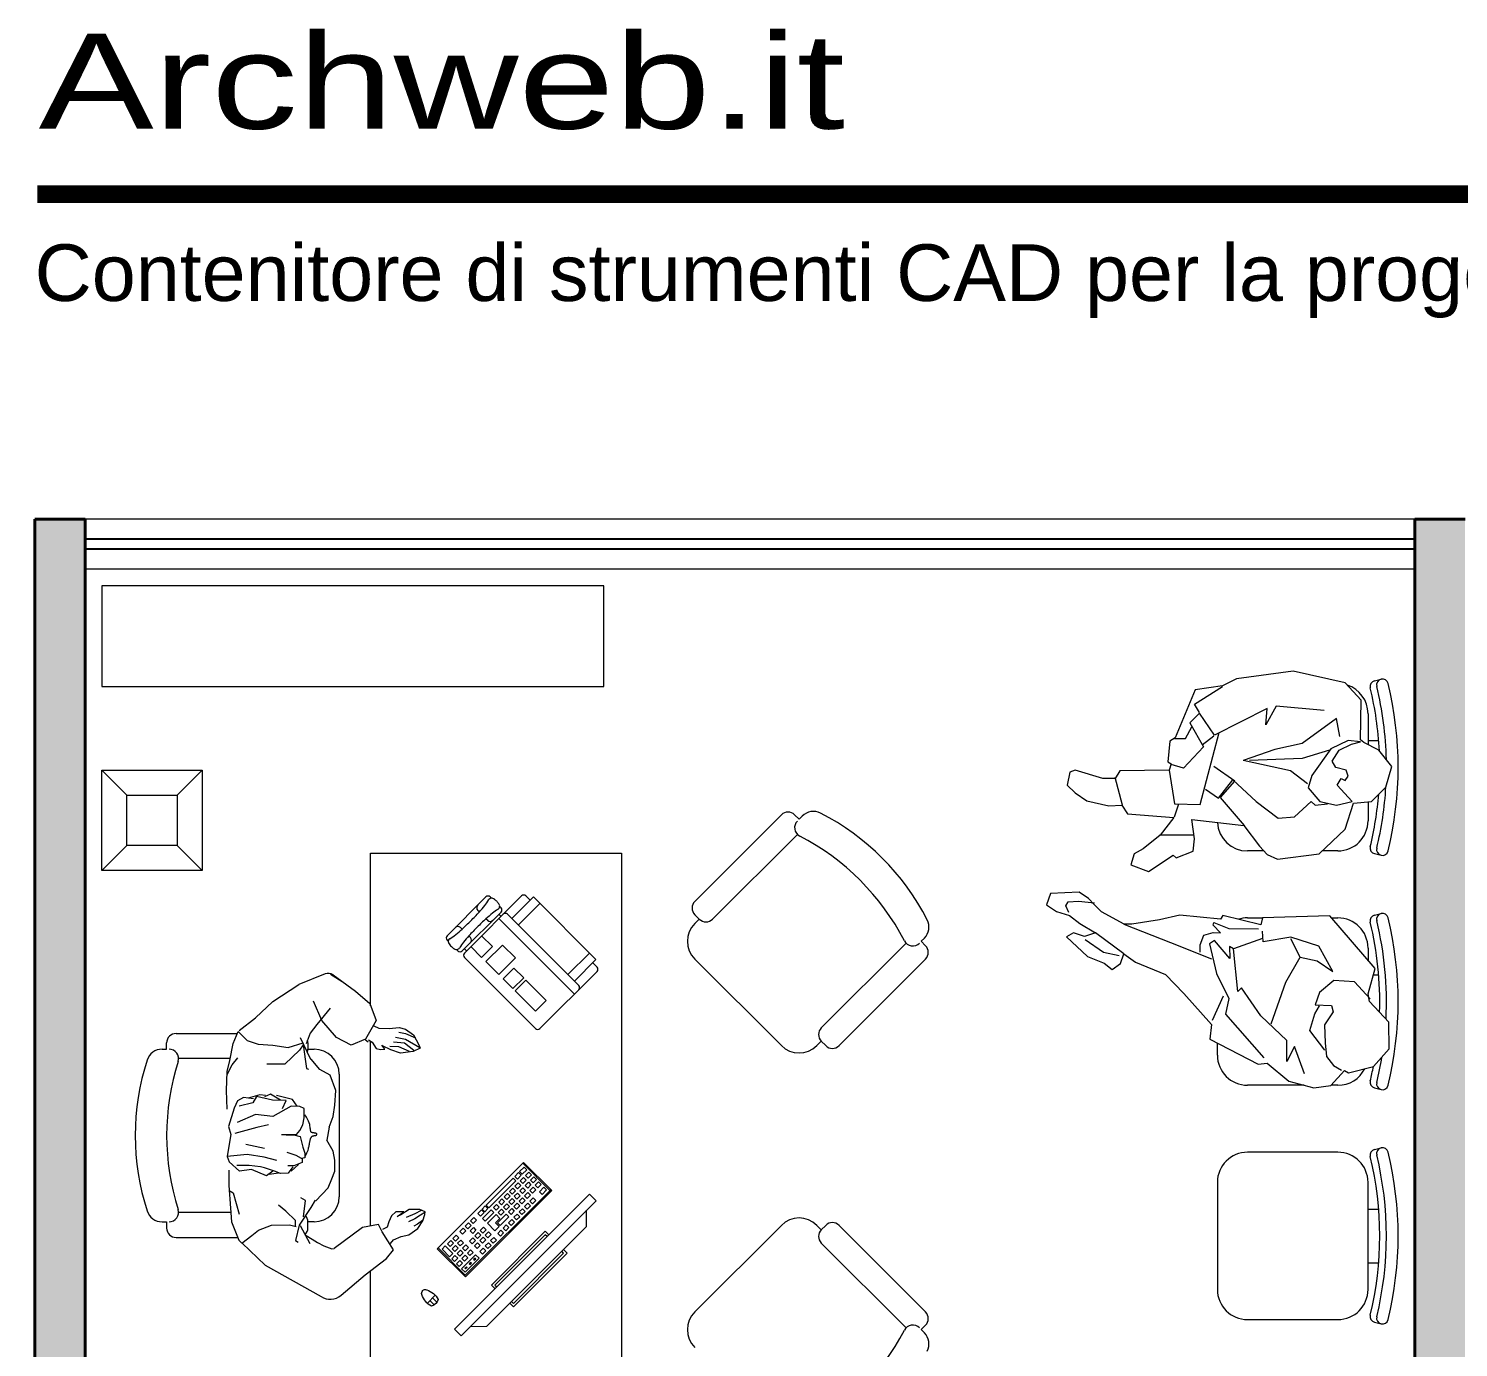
# Model space of a CAD drawing. Header units: millimetres. Extents: x 360.1 to 373.7, y 173.9 to 185.8.
# Drawn here: x 360.139 to 364.411, y 181.907 to 185.847 of the extents above; entities that cross this region are included whole.
import ezdxf

# ---------------------------------------------------------------- set-up
doc = ezdxf.new("R2010")
doc.units = ezdxf.units.MM
for name, color, linetype, lineweight in [('ARREDI attrezzature - furniture', 175, 'Continuous', 9), ('MURATURA sezioni - section wall', 7, 'Continuous', 40), ('PROIEZIONI finissime - fine lines', 251, 'Continuous', 9), ('www.archweb.it - All rights reserved', 2, 'Continuous', 5)]:
    doc.layers.add(name, color=color, linetype=linetype, lineweight=lineweight)
doc.layers.add('MURATURA tratteggi - hatch wall', color=253, linetype='Continuous', true_color=0x9e9e9e)
doc.layers.add('VETRATE sezioni - windows sections', color=161, linetype='Continuous')
doc.styles.get("Standard").update_dxf_attribs({"font": 'arial.ttf'})

# ---------------------------------------------------------------- blocks, each defined once
blk = doc.blocks.new('pc')
at = {"layer": 'ARREDI attrezzature - furniture'}
for p, q in [((-0.1289, 0.1289), (-0.2131, 0.0448)), ((0.1289, -0.1289), (-0.1289, 0.1289)), ((-0.1266, 0.1266), (-0.2079, 0.0453)), ((-0.1592, 0.0856), (-0.1672, 0.0777)), ((-0.1495, 0.0759), (-0.1592, 0.0856)), ((-0.1448, 0.1001), (-0.1527, 0.0921)), ((-0.1527, 0.0921), (-0.143, 0.0824)), ((-0.135, 0.0904), (-0.1448, 0.1001)), ((-0.143, 0.0824), (-0.135, 0.0904)), ((-0.1303, 0.1146), (-0.1383, 0.1066)), ((-0.1383, 0.1066), (-0.1251, 0.0935)), ((-0.1172, 0.1014), (-0.1303, 0.1146)), ((-0.1251, 0.0935), (-0.1172, 0.1014)), ((-0.1142, 0.0985), (-0.1222, 0.0905)), ((-0.1222, 0.0905), (-0.1104, 0.0787)), ((-0.1024, 0.0866), (-0.1142, 0.0985)), ((-0.1104, 0.0787), (-0.1024, 0.0866)), ((-0.2131, 0.0448), (0.0448, -0.2131)), ((-0.2102, 0.0476), (0.0476, -0.2102)), ((-0.1898, 0.055), (-0.1978, 0.0471)), ((-0.1978, 0.0471), (-0.1843, 0.0335)), ((-0.1763, 0.0415), (-0.1898, 0.055)), ((-0.1737, 0.0712), (-0.1816, 0.0632)), ((-0.1816, 0.0632), (-0.1719, 0.0535)), ((-0.1639, 0.0614), (-0.1737, 0.0712)), ((-0.1719, 0.0535), (-0.1639, 0.0614)), ((-0.1672, 0.0777), (-0.1574, 0.0679)), ((-0.1576, 0.0551), (-0.1656, 0.0471)), ((-0.1656, 0.0471), (-0.1558, 0.0374)), ((-0.1479, 0.0454), (-0.1576, 0.0551)), ((-0.1574, 0.0679), (-0.1495, 0.0759)), ((-0.1558, 0.0374), (-0.1479, 0.0454)), ((-0.1432, 0.0696), (-0.1511, 0.0616)), ((-0.1511, 0.0616), (-0.1414, 0.0519)), ((-0.1334, 0.0598), (-0.1432, 0.0696)), ((-0.1414, 0.0519), (-0.1334, 0.0598)), ((-0.1287, 0.084), (-0.1367, 0.0761)), ((-0.1367, 0.0761), (-0.1269, 0.0663)), ((-0.1271, 0.0535), (-0.1351, 0.0455)), ((-0.1351, 0.0455), (-0.1253, 0.0358)), ((-0.119, 0.0743), (-0.1287, 0.084)), ((-0.1174, 0.0438), (-0.1271, 0.0535)), ((-0.1269, 0.0663), (-0.119, 0.0743)), ((-0.1253, 0.0358), (-0.1174, 0.0438)), ((-0.1126, 0.068), (-0.1206, 0.06)), ((-0.1206, 0.06), (-0.1109, 0.0503)), ((-0.1029, 0.0582), (-0.1126, 0.068)), ((-0.1109, 0.0503), (-0.1029, 0.0582)), ((-0.0982, 0.0824), (-0.1061, 0.0745)), ((-0.1061, 0.0745), (-0.0249, -0.0067)), ((-0.0966, 0.0519), (-0.1045, 0.0439)), ((-0.1045, 0.0439), (-0.0948, 0.0342)), ((-0.017, 0.0012), (-0.0982, 0.0824)), ((-0.0868, 0.0422), (-0.0966, 0.0519)), ((-0.1843, 0.0335), (-0.1763, 0.0415)), ((-0.1577, 0.0229), (-0.1657, 0.0149)), ((-0.1657, 0.0149), (-0.1559, 0.0052)), ((-0.148, 0.0132), (-0.1577, 0.0229)), ((-0.1559, 0.0052), (-0.148, 0.0132)), ((-0.1416, 0.0068), (-0.1496, -0.0011)), ((-0.1416, 0.039), (-0.1495, 0.0311)), ((-0.1495, 0.0311), (-0.1398, 0.0213)), ((-0.1318, 0.0293), (-0.1416, 0.039)), ((-0.1319, -0.0029), (-0.1416, 0.0068)), ((-0.1398, 0.0213), (-0.1318, 0.0293)), ((-0.1255, 0.023), (-0.1335, 0.015)), ((-0.1335, 0.015), (-0.1237, 0.0053)), ((-0.1158, 0.0132), (-0.1255, 0.023)), ((-0.1237, 0.0053), (-0.1158, 0.0132)), ((-0.111, 0.0374), (-0.119, 0.0295)), ((-0.119, 0.0295), (-0.1093, 0.0197)), ((-0.1094, 0.0069), (-0.1174, -0.001)), ((-0.1013, 0.0277), (-0.111, 0.0374)), ((-0.0997, -0.0028), (-0.1094, 0.0069)), ((-0.1093, 0.0197), (-0.1013, 0.0277)), ((-0.095, 0.0214), (-0.1029, 0.0134)), ((-0.1029, 0.0134), (-0.0932, 0.0037)), ((-0.0852, 0.0116), (-0.095, 0.0214)), ((-0.0948, 0.0342), (-0.0868, 0.0422)), ((-0.0932, 0.0037), (-0.0852, 0.0116)), ((-0.0805, 0.0358), (-0.0885, 0.0279)), ((-0.0885, 0.0279), (-0.0787, 0.0181)), ((-0.0789, 0.0053), (-0.0869, -0.0026)), ((-0.0708, 0.0261), (-0.0805, 0.0358)), ((-0.0692, -0.0044), (-0.0789, 0.0053)), ((-0.0787, 0.0181), (-0.0708, 0.0261)), ((-0.0645, 0.0198), (-0.0724, 0.0118)), ((-0.0724, 0.0118), (-0.0627, 0.0021)), ((-0.0547, 0.01), (-0.0645, 0.0198)), ((-0.0627, 0.0021), (-0.0547, 0.01)), ((-0.0484, 0.0037), (-0.0564, -0.0042)), ((-0.0387, -0.006), (-0.0484, 0.0037)), ((-0.0249, -0.0067), (-0.017, 0.0012)), ((-0.1496, -0.0011), (-0.1399, -0.0109)), ((-0.1399, -0.0109), (-0.1319, -0.0029)), ((-0.1256, -0.0092), (-0.1335, -0.0172)), ((-0.1335, -0.0172), (-0.1238, -0.0269)), ((-0.1158, -0.019), (-0.1256, -0.0092)), ((-0.1238, -0.0269), (-0.1158, -0.019)), ((-0.1095, -0.0253), (-0.1175, -0.0332)), ((-0.1175, -0.0332), (-0.1077, -0.043)), ((-0.1174, -0.001), (-0.1077, -0.0108)), ((-0.0998, -0.035), (-0.1095, -0.0253)), ((-0.1077, -0.0108), (-0.0997, -0.0028)), ((-0.1077, -0.043), (-0.0998, -0.035)), ((-0.0935, -0.0413), (-0.1014, -0.0493)), ((-0.0934, -0.0091), (-0.1013, -0.0171)), ((-0.1013, -0.0171), (-0.0916, -0.0268)), ((-0.0837, -0.0511), (-0.0935, -0.0413)), ((-0.0836, -0.0189), (-0.0934, -0.0091)), ((-0.0916, -0.0268), (-0.0836, -0.0189)), ((-0.0869, -0.0026), (-0.0771, -0.0124)), ((-0.0773, -0.0252), (-0.0853, -0.0332)), ((-0.0853, -0.0332), (-0.0595, -0.059)), ((-0.0515, -0.051), (-0.0773, -0.0252)), ((-0.0771, -0.0124), (-0.0692, -0.0044)), ((-0.0629, -0.0107), (-0.0708, -0.0187)), ((-0.0708, -0.0187), (-0.0611, -0.0284)), ((-0.0531, -0.0205), (-0.0629, -0.0107)), ((-0.0611, -0.0284), (-0.0531, -0.0205)), ((-0.0468, -0.0268), (-0.0583, -0.0383)), ((-0.0583, -0.0383), (-0.0452, -0.0515)), ((-0.0564, -0.0042), (-0.0466, -0.014)), ((-0.021, -0.0526), (-0.0468, -0.0268)), ((-0.0466, -0.014), (-0.0387, -0.006)), ((-0.0323, -0.0123), (-0.0403, -0.0203)), ((-0.0403, -0.0203), (-0.0145, -0.0461)), ((-0.0065, -0.0381), (-0.0323, -0.0123)), ((-0.0147, -0.0011), (-0.0226, -0.0091)), ((-0.0226, -0.0091), (-0.0135, -0.0182)), ((-0.0055, -0.0102), (-0.0147, -0.0011)), ((-0.0145, -0.0461), (-0.0065, -0.0381)), ((-0.0135, -0.0182), (-0.0055, -0.0102)), ((-0.0033, -0.0125), (-0.0112, -0.0204)), ((-0.0112, -0.0204), (0, -0.0316)), ((0.0079, -0.0237), (-0.0033, -0.0125)), ((0, -0.0316), (0.0079, -0.0237)), ((0.0195, -0.0353), (0.0116, -0.0432)), ((0.0293, -0.045), (0.0195, -0.0353)), ((-0.1014, -0.0493), (-0.0917, -0.059)), ((-0.0917, -0.059), (-0.0837, -0.0511)), ((-0.0774, -0.0574), (-0.0854, -0.0654)), ((-0.0854, -0.0654), (-0.0756, -0.0751)), ((-0.0677, -0.0671), (-0.0774, -0.0574)), ((-0.0756, -0.0751), (-0.0677, -0.0671)), ((-0.0613, -0.0735), (-0.0693, -0.0814)), ((-0.0693, -0.0814), (-0.0596, -0.0912)), ((-0.0516, -0.0832), (-0.0613, -0.0735)), ((-0.0596, -0.0912), (-0.0516, -0.0832)), ((-0.0595, -0.059), (-0.0515, -0.051)), ((-0.0452, -0.0515), (-0.0561, -0.0623)), ((-0.0561, -0.0623), (-0.0434, -0.075)), ((-0.0434, -0.075), (-0.021, -0.0526)), ((-0.0239, -0.0786), (-0.0318, -0.0866)), ((-0.0141, -0.0884), (-0.0239, -0.0786)), ((-0.0094, -0.0642), (-0.0174, -0.0721)), ((-0.0174, -0.0721), (-0.0076, -0.0819)), ((0.0003, -0.0739), (-0.0094, -0.0642)), ((-0.0076, -0.0819), (0.0003, -0.0739)), ((0.0067, -0.0802), (-0.0013, -0.0882)), ((0.0164, -0.09), (0.0067, -0.0802)), ((0.0116, -0.0432), (0.0213, -0.053)), ((0.0211, -0.0658), (0.0132, -0.0737)), ((0.0132, -0.0737), (0.0229, -0.0835)), ((0.0309, -0.0755), (0.0211, -0.0658)), ((0.0213, -0.053), (0.0293, -0.045)), ((0.0229, -0.0835), (0.0309, -0.0755)), ((0.0356, -0.0513), (0.0276, -0.0593)), ((0.0276, -0.0593), (0.0374, -0.069)), ((0.0453, -0.0611), (0.0356, -0.0513)), ((0.0374, -0.069), (0.0453, -0.0611)), ((0.0516, -0.0674), (0.0437, -0.0753)), ((0.0437, -0.0753), (0.0534, -0.0851)), ((0.0614, -0.0771), (0.0516, -0.0674)), ((0.0534, -0.0851), (0.0614, -0.0771)), ((-0.04, -0.0948), (-0.048, -0.1028)), ((-0.048, -0.1028), (-0.0382, -0.1125)), ((-0.0303, -0.1045), (-0.04, -0.0948)), ((-0.0382, -0.1125), (-0.0303, -0.1045)), ((-0.024, -0.1109), (-0.0319, -0.1188)), ((-0.0319, -0.1188), (-0.0222, -0.1286)), ((-0.0318, -0.0866), (-0.0221, -0.0963)), ((-0.0142, -0.1206), (-0.024, -0.1109)), ((-0.0222, -0.1286), (-0.0142, -0.1206)), ((-0.0221, -0.0963), (-0.0141, -0.0884)), ((-0.0079, -0.1269), (-0.0159, -0.1349)), ((-0.0078, -0.0947), (-0.0158, -0.1027)), ((-0.0158, -0.1027), (-0.006, -0.1124)), ((0.0018, -0.1367), (-0.0079, -0.1269)), ((0.0019, -0.1044), (-0.0078, -0.0947)), ((-0.006, -0.1124), (0.0019, -0.1044)), ((-0.0013, -0.0882), (0.0084, -0.0979)), ((0.0082, -0.1108), (0.0003, -0.1187)), ((0.0003, -0.1187), (0.01, -0.1285)), ((0.018, -0.1205), (0.0082, -0.1108)), ((0.0084, -0.0979), (0.0164, -0.09)), ((0.01, -0.1285), (0.018, -0.1205)), ((0.0227, -0.0963), (0.0148, -0.1043)), ((0.0148, -0.1043), (0.0245, -0.114)), ((0.0325, -0.106), (0.0227, -0.0963)), ((0.0245, -0.114), (0.0325, -0.106)), ((0.0438, -0.1174), (0.0358, -0.1253)), ((0.0358, -0.1253), (0.0455, -0.1351)), ((0.0535, -0.1271), (0.0438, -0.1174)), ((0.1266, -0.1266), (0.0453, -0.2079)), ((0.0455, -0.1351), (0.0535, -0.1271)), ((0.0582, -0.1029), (0.0503, -0.1109)), ((0.0503, -0.1109), (0.06, -0.1206)), ((0.068, -0.1126), (0.0582, -0.1029)), ((0.06, -0.1206), (0.068, -0.1126)), ((0.0727, -0.0884), (0.0647, -0.0964)), ((0.0647, -0.0964), (0.0745, -0.1061)), ((0.0743, -0.119), (0.0663, -0.1269)), ((0.0663, -0.1269), (0.0761, -0.1367)), ((0.0824, -0.0982), (0.0727, -0.0884)), ((0.084, -0.1287), (0.0743, -0.119)), ((0.0745, -0.1061), (0.0824, -0.0982)), ((0.0888, -0.1045), (0.0808, -0.1125)), ((0.0808, -0.1125), (0.0905, -0.1222)), ((0.1048, -0.1206), (0.0824, -0.143)), ((0.0985, -0.1142), (0.0888, -0.1045)), ((0.0905, -0.1222), (0.0985, -0.1142)), ((0.1146, -0.1303), (0.1048, -0.1206)), ((-0.0159, -0.1349), (-0.0061, -0.1446)), ((-0.0061, -0.1446), (0.0018, -0.1367)), ((0.0144, -0.1467), (0.0039, -0.1572)), ((0.0039, -0.1572), (0.0458, -0.1991)), ((0.0141, -0.1588), (0.016, -0.1569)), ((0.0185, -0.1632), (0.0141, -0.1588)), ((0.0563, -0.1886), (0.0144, -0.1467)), ((0.016, -0.1569), (0.0204, -0.1613)), ((0.0204, -0.1613), (0.0185, -0.1632)), ((0.0293, -0.1318), (0.0213, -0.1398)), ((0.0213, -0.1398), (0.0311, -0.1495)), ((0.027, -0.1716), (0.0288, -0.1697)), ((0.0288, -0.1697), (0.0333, -0.1741)), ((0.039, -0.1416), (0.0293, -0.1318)), ((0.0311, -0.1495), (0.039, -0.1416)), ((0.0454, -0.1479), (0.0374, -0.1558)), ((0.0374, -0.1558), (0.0471, -0.1656)), ((0.0448, -0.2131), (0.1289, -0.1289)), ((0.0551, -0.1576), (0.0454, -0.1479)), ((0.0471, -0.1656), (0.0551, -0.1576)), ((0.0598, -0.1334), (0.0519, -0.1414)), ((0.0519, -0.1414), (0.0616, -0.1511)), ((0.0614, -0.1639), (0.0535, -0.1719)), ((0.0696, -0.1432), (0.0598, -0.1334)), ((0.0712, -0.1737), (0.0614, -0.1639)), ((0.0616, -0.1511), (0.0696, -0.1432)), ((0.0759, -0.1495), (0.0679, -0.1574)), ((0.0679, -0.1574), (0.0777, -0.1672)), ((0.0856, -0.1592), (0.0759, -0.1495)), ((0.0761, -0.1367), (0.084, -0.1287)), ((0.0777, -0.1672), (0.0856, -0.1592)), ((0.0824, -0.143), (0.0921, -0.1527)), ((0.0921, -0.1527), (0.1146, -0.1303)), ((0.0314, -0.176), (0.027, -0.1716)), ((0.0333, -0.1741), (0.0314, -0.176)), ((0.0417, -0.1826), (0.0398, -0.1845)), ((0.0398, -0.1845), (0.0442, -0.1889)), ((0.0461, -0.187), (0.0417, -0.1826)), ((0.0442, -0.1889), (0.0461, -0.187)), ((0.0458, -0.1991), (0.0563, -0.1886)), ((0.0535, -0.1719), (0.0632, -0.1816)), ((0.0632, -0.1816), (0.0712, -0.1737)), ((0.1429, -0.2757), (0.13, -0.2886)), ((0.1351, -0.2679), (0.1585, -0.2913)), ((0.1507, -0.2835), (0.1378, -0.2964))]:
    blk.add_line(p, q, dxfattribs=at)
blk.add_lwpolyline([(-0.3258, 0.0338), (0.0773, -0.3694), (0.0578, -0.3889), (-0.3454, 0.0142)], close=True, dxfattribs=at)
for points in [[(0.0295, -0.3607), (-0.0193, -0.3601), (-0.3165, -0.0629), (-0.3171, -0.014)], [(-0.2046, -0.0874), (-0.1938, -0.0766), (-0.033, -0.2374), (-0.0438, -0.2482)], [(-0.1993, -0.0927), (-0.1938, -0.0871), (-0.0436, -0.2374), (-0.0491, -0.2429)], [(-0.0875, -0.2919), (-0.0984, -0.3028), (-0.2592, -0.142), (-0.2483, -0.1311)], [(-0.0928, -0.2866), (-0.0984, -0.2922), (-0.2487, -0.142), (-0.243, -0.1364)]]:
    blk.add_lwpolyline(points, dxfattribs=at)
for centre, radius, start, end in [((0.1816, -0.312), 0.0642, 109.1983, 150.4081), ((0.1643, -0.2621), 0.0114, 340.8017, 109.1983), ((0.156, -0.2704), 0.0318, 198.2266, 251.7734), ((0.1144, -0.2448), 0.0642, 299.5919, 340.8017)]:
    blk.add_arc(centre, radius, start, end, dxfattribs=at)

msp = doc.modelspace()

# ---------------------------------------------------------------- hatches: boundary and pattern name
at = {"layer": 'MURATURA tratteggi - hatch wall'}
h = msp.add_hatch(color=256, dxfattribs=at)
h.dxf.hatch_style = 1
h.paths.add_polyline_path([(364.4306, 179.1072), (360.3079, 179.1072), (360.3079, 184.3822), (360.1579, 184.3822), (360.1579, 175.8822), (364.4306, 175.8822), (364.4306, 176.0322), (363.2806, 176.0322), (363.2806, 176.6397), (363.1306, 176.6397), (363.1306, 176.0322), (361.3079, 176.0322), (361.3079, 176.8197), (361.2079, 176.8197), (361.2079, 176.0322), (360.3079, 176.0322), (360.3079, 177.4197), (364.2806, 177.4197), (364.2806, 176.8322), (364.4306, 176.8322), (364.4306, 178.1572), (364.2806, 178.1572), (364.2806, 177.5697), (360.3079, 177.5697), (360.3079, 178.9572), (361.2079, 178.9572), (361.2079, 178.1697), (361.3079, 178.1697), (361.3079, 178.9572), (362.0079, 178.9572), (362.0079, 178.3572), (362.1079, 178.3572), (362.1079, 178.9572), (363.1306, 178.9572), (363.1306, 178.3497), (363.2806, 178.3497), (363.2806, 178.9572), (364.4306, 178.9572)])
h.paths.add_polyline_path([(366.384, 180.2572), (364.4306, 180.2572), (364.4306, 184.3822), (364.2806, 184.3822), (364.2806, 180.1072), (366.384, 180.1072)])
h.paths.add_polyline_path([(367.534, 184.3822), (367.384, 184.3822), (367.384, 180.1072), (367.534, 180.1072)])
h.paths.add_polyline_path([(370.5806, 184.3822), (370.4306, 184.3822), (370.4306, 180.2572), (368.534, 180.2572), (368.534, 180.1072), (370.5806, 180.1072)])
h.paths.add_polyline_path([(373.5806, 184.3822), (373.4306, 184.3822), (373.4306, 179.1072), (370.4306, 179.1072), (370.4306, 178.9572), (373.4306, 178.9572), (373.4306, 175.9572), (370.4306, 175.9572), (370.4306, 175.8072), (373.5806, 175.8072)])

# ---------------------------------------------------------------- linework, layer by layer
at = {"layer": 'ARREDI attrezzature - furniture'}
for p, q in [((361.8579, 184.1822), (360.3579, 184.1822)), ((360.3579, 184.1822), (360.3579, 183.8822)), ((361.8579, 183.8822), (361.8579, 184.1822)), ((363.9172, 183.9272), (363.7473, 183.9047)), ((364.0728, 183.8924), (363.9172, 183.9272)), ((360.3579, 183.8822), (361.8579, 183.8822)), ((363.6224, 183.8288), (363.7063, 183.8821)), ((363.7063, 183.8842), (363.6244, 183.8719)), ((363.7473, 183.9047), (363.7063, 183.8842)), ((364.1199, 183.8411), (364.0728, 183.8924)), ((364.1601, 183.8987), (364.1795, 183.9034)), ((363.6244, 183.8719), (363.565, 183.7284)), ((364.1179, 183.7223), (364.1199, 183.8411)), ((363.6367, 183.8022), (363.608, 183.7735)), ((363.6367, 183.8043), (363.6224, 183.8288)), ((363.6817, 183.7366), (363.6367, 183.8022)), ((363.8394, 183.8165), (363.6817, 183.7366)), ((363.866, 183.8227), (363.8353, 183.7674)), ((363.8353, 183.7674), (363.8394, 183.8165)), ((364.0094, 183.8104), (363.866, 183.8227)), ((364.1406, 183.8006), (364.1406, 183.7078)), ((363.5958, 183.7264), (363.6142, 183.7612)), ((363.608, 183.7735), (363.649, 183.7018)), ((364.0462, 183.7858), (363.9438, 183.712)), ((364.0565, 183.7325), (364.0462, 183.7858)), ((363.5487, 183.7182), (363.5425, 183.6567)), ((363.565, 183.7284), (363.5487, 183.7182)), ((363.563, 183.7264), (363.5958, 183.7264)), ((363.6388, 183.5297), (363.6964, 183.7441)), ((363.6449, 183.7079), (363.6797, 183.7346)), ((363.9438, 183.712), (363.8619, 183.6936)), ((364.081, 183.7202), (364.0298, 183.6957)), ((364.1179, 183.7161), (364.081, 183.7202)), ((364.0913, 183.71), (364.1179, 183.7161)), ((364.1281, 183.7141), (364.1179, 183.7223)), ((364.1732, 183.6916), (364.1281, 183.7141)), ((364.1406, 183.7206), (364.1724, 183.7206)), ((363.649, 183.7018), (363.589, 183.6377)), ((363.8619, 183.6936), (363.7677, 183.6608)), ((364.0257, 183.6916), (363.9438, 183.667)), ((364.0298, 183.6957), (363.9725, 183.6157)), ((364.0339, 183.6588), (364.0544, 183.6916)), ((364.0544, 183.6916), (364.0913, 183.71)), ((364.2121, 183.6424), (364.1732, 183.6916)), ((360.3579, 183.6322), (360.6579, 183.6322)), ((360.3579, 183.3322), (360.3579, 183.6322)), ((360.4329, 183.5572), (360.3579, 183.6322)), ((360.5829, 183.5572), (360.6579, 183.6322)), ((360.6579, 183.6322), (360.6579, 183.3322)), ((363.2497, 183.626), (363.2415, 183.5871)), ((363.2661, 183.6321), (363.2497, 183.626)), ((363.348, 183.6075), (363.2661, 183.6321)), ((363.3992, 183.6301), (363.3849, 183.6075)), ((363.5466, 183.6321), (363.3992, 183.6301)), ((363.5425, 183.6567), (363.5528, 183.6506)), ((363.5528, 183.6506), (363.5466, 183.6321)), ((363.5466, 183.6321), (363.5625, 183.5317)), ((363.589, 183.6377), (363.5528, 183.6485)), ((363.7432, 183.5993), (363.6797, 183.6424)), ((363.909, 183.6301), (363.7677, 183.6608)), ((363.9438, 183.667), (363.7862, 183.6608)), ((363.9602, 183.5911), (363.909, 183.6301)), ((364.0442, 183.6403), (364.0339, 183.6588)), ((364.0749, 183.6321), (364.0442, 183.6403)), ((364.081, 183.6137), (364.0749, 183.6321)), ((364.1936, 183.5809), (364.2121, 183.6424)), ((363.2415, 183.5871), (363.2661, 183.5645)), ((363.3849, 183.6075), (363.348, 183.6075)), ((363.4074, 183.5276), (363.3849, 183.6096)), ((363.694, 183.5481), (363.737, 183.6034)), ((363.7002, 183.5502), (363.7432, 183.5993)), ((363.737, 183.6034), (363.8067, 183.5379)), ((363.9725, 183.6157), (363.9623, 183.5789)), ((364.0483, 183.5871), (364.0605, 183.6075)), ((364.0933, 183.5379), (364.0483, 183.5871)), ((364.0605, 183.6075), (364.0728, 183.6014)), ((364.0728, 183.6014), (364.081, 183.6137)), ((360.4329, 183.5572), (360.5829, 183.5572)), ((360.4329, 183.4072), (360.4329, 183.5572)), ((360.5829, 183.5572), (360.5829, 183.4072)), ((363.2661, 183.5645), (363.3011, 183.5403)), ((363.3011, 183.5403), (363.3664, 183.5256)), ((363.6551, 183.5748), (363.694, 183.5481)), ((363.7718, 183.4662), (363.7002, 183.5502)), ((363.9623, 183.5789), (363.9971, 183.5379)), ((364.1506, 183.5379), (364.1936, 183.5809)), ((362.388, 183.4985), (362.1295, 183.24)), ((362.4411, 183.4852), (362.4278, 183.4985)), ((363.3664, 183.5256), (363.4053, 183.5276)), ((363.4053, 183.5276), (363.4217, 183.501)), ((363.4217, 183.501), (363.5609, 183.4907)), ((363.5625, 183.5317), (363.6388, 183.5297)), ((363.563, 183.4928), (363.5753, 183.5317)), ((363.8067, 183.5379), (363.8722, 183.4887)), ((363.9213, 183.4928), (363.9705, 183.5379)), ((363.9705, 183.5379), (363.9827, 183.5276)), ((363.9827, 183.5276), (364.0196, 183.5317)), ((363.9971, 183.5379), (364.0462, 183.5276)), ((364.0462, 183.5276), (364.0933, 183.5379)), ((364.0728, 183.4559), (364.0974, 183.5338)), ((364.0974, 183.5338), (364.1506, 183.5379)), ((364.1406, 183.5371), (364.1406, 183.4806)), ((362.4507, 183.4949), (362.4411, 183.4852)), ((363.5609, 183.4907), (363.52, 183.4375)), ((363.6224, 183.4272), (363.6142, 183.4846)), ((363.6142, 183.4846), (363.7698, 183.4662)), ((363.7698, 183.4662), (363.8168, 183.4046)), ((363.8722, 183.4887), (363.9213, 183.4928)), ((363.9942, 183.3818), (364.0728, 183.4559)), ((362.1825, 183.1869), (362.4358, 183.4402)), ((363.52, 183.4375), (363.4688, 183.3965)), ((363.6203, 183.4375), (363.5179, 183.4375)), ((363.6183, 183.3903), (363.6224, 183.4272)), ((360.4329, 183.4072), (360.3579, 183.3322)), ((360.5829, 183.4072), (360.4329, 183.4072)), ((360.6579, 183.3322), (360.5829, 183.4072)), ((361.161, 183.3843), (361.911, 183.3843)), ((361.161, 182.928), (361.161, 183.3843)), ((361.911, 183.3843), (361.911, 181.6968)), ((363.4422, 183.3821), (363.4319, 183.3494)), ((363.4688, 183.3965), (363.4422, 183.3821)), ((363.4852, 183.3289), (363.5589, 183.378)), ((363.5589, 183.378), (363.5671, 183.3698)), ((363.5671, 183.3698), (363.6183, 183.3903)), ((363.8297, 183.3906), (363.7806, 183.3906)), ((363.8168, 183.4046), (363.8394, 183.3801)), ((363.8394, 183.3801), (363.8701, 183.3658)), ((363.8701, 183.3658), (363.9942, 183.3818)), ((364.0506, 183.3906), (364.0035, 183.3906)), ((364.1601, 183.3825), (364.1795, 183.3777)), ((360.6579, 183.3322), (360.3579, 183.3322)), ((363.4319, 183.3494), (363.4852, 183.3289)), ((361.5055, 183.2531), (361.3895, 183.1371)), ((361.6118, 183.2563), (361.4411, 183.0855)), ((361.5184, 183.2531), (361.5218, 183.2497)), ((361.6473, 183.2531), (361.5829, 183.1886)), ((361.6376, 183.2434), (361.6247, 183.2563)), ((361.8341, 183.0662), (361.6473, 183.2531)), ((363.1921, 183.2631), (363.1806, 183.23)), ((363.2773, 183.2672), (363.1921, 183.2631)), ((363.3056, 183.2489), (363.2773, 183.2672)), ((363.3229, 183.2309), (363.3056, 183.2489)), ((361.5506, 183.208), (361.4347, 183.092)), ((361.481, 183.2131), (361.4858, 183.2084)), ((361.5442, 183.2015), (361.5506, 183.1951)), ((361.5467, 183.2248), (361.5506, 183.2208)), ((361.7826, 182.9889), (361.57, 183.2015)), ((361.6666, 183.2337), (361.6022, 183.1693)), ((362.1295, 183.2002), (362.1428, 183.1869)), ((363.1806, 183.23), (363.2105, 183.2093)), ((363.2105, 183.2093), (363.2492, 183.1976)), ((363.2376, 183.2268), (363.2446, 183.2386)), ((363.2468, 183.207), (363.2376, 183.2268)), ((363.2446, 183.2386), (363.2762, 183.2408)), ((363.2762, 183.2408), (363.3238, 183.2351)), ((363.3448, 183.2084), (363.3229, 183.2309)), ((363.4125, 183.1718), (363.3448, 183.2084)), ((363.5781, 183.1989), (363.5175, 183.1851)), ((363.6999, 183.1863), (363.5781, 183.1989)), ((363.7068, 183.1982), (363.6999, 183.1863)), ((363.8207, 183.1695), (363.7068, 183.1982)), ((364.1601, 183.1987), (364.1795, 183.2034)), ((361.4295, 183.1616), (361.4342, 183.1568)), ((361.5059, 183.1882), (361.5107, 183.1835)), ((361.7697, 182.9631), (361.5442, 183.1886)), ((362.1295, 183.1737), (362.1428, 183.1869)), ((363.2492, 183.1976), (363.2796, 183.1734)), ((363.2796, 183.1734), (363.327, 183.1456)), ((363.5516, 183.1156), (363.4123, 183.1709)), ((363.4347, 183.1716), (363.4125, 183.1718)), ((363.5175, 183.1851), (363.4347, 183.1716)), ((363.6783, 183.1687), (363.6801, 183.1772)), ((363.7002, 183.1462), (363.6783, 183.1687)), ((363.6801, 183.1772), (363.7251, 183.1587)), ((363.7251, 183.1587), (363.8137, 183.1577)), ((363.7806, 183.1906), (363.8251, 183.1906)), ((363.8252, 183.1908), (363.8207, 183.1695)), ((364.0263, 183.197), (363.8252, 183.1908)), ((364.1616, 183.0393), (364.0263, 183.197)), ((364.0318, 183.1906), (364.0506, 183.1906)), ((361.3895, 183.1242), (361.3928, 183.1209)), ((361.4544, 183.1367), (361.4591, 183.1319)), ((361.5249, 183.1049), (361.4926, 183.1371)), ((362.5074, 182.8621), (362.7607, 183.1154)), ((362.8153, 183.1303), (362.8057, 183.1206)), ((362.8057, 183.1206), (362.8189, 183.1074)), ((363.2605, 183.1463), (363.2401, 183.134)), ((363.2401, 183.134), (363.3031, 183.0751)), ((363.2936, 183.1349), (363.2605, 183.1463)), ((363.327, 183.1456), (363.2936, 183.1349)), ((363.3501, 183.0873), (363.2961, 183.1255)), ((363.4114, 183.0832), (363.327, 183.1456)), ((363.6745, 183.0673), (363.5516, 183.1156)), ((363.6393, 183.1103), (363.6499, 183.1392)), ((363.6499, 183.1392), (363.6781, 183.1465)), ((363.682, 183.1234), (363.6666, 183.1134)), ((363.6666, 183.1134), (363.6877, 183.0245)), ((363.6781, 183.1465), (363.7002, 183.1462)), ((363.7283, 183.0692), (363.682, 183.1234)), ((363.8253, 183.1286), (363.7388, 183.098)), ((363.8277, 183.1192), (363.8255, 183.1507)), ((363.9105, 183.1327), (363.8277, 183.1192)), ((363.9379, 183.0735), (363.9096, 183.1284)), ((363.9937, 183.1061), (363.9105, 183.1327)), ((361.4178, 183.0959), (361.4218, 183.092)), ((361.4475, 183.092), (361.4411, 183.0984)), ((361.6537, 182.86), (361.4411, 183.0726)), ((361.4926, 183.0726), (361.4604, 183.1049)), ((361.5249, 183.1049), (361.4926, 183.0726)), ((361.555, 183.1096), (361.5053, 183.0599)), ((361.5936, 183.0709), (361.544, 183.0213)), ((361.555, 183.1096), (361.5936, 183.0709)), ((361.8148, 183.0855), (361.7504, 183.0211)), ((363.3031, 183.0751), (363.3523, 183.0557)), ((363.3969, 183.0774), (363.3501, 183.0873)), ((363.4009, 183.0543), (363.4114, 183.0832)), ((363.4114, 183.0832), (363.4461, 183.058)), ((363.639, 183.0881), (363.6393, 183.1103)), ((363.7388, 183.098), (363.727, 183.105)), ((363.727, 183.105), (363.7283, 183.0692)), ((363.7518, 182.9708), (363.7388, 183.098)), ((363.8953, 182.9981), (363.9379, 183.0735)), ((363.9379, 183.0735), (363.9889, 183.0627)), ((364.0354, 183.0306), (363.9937, 183.1061)), ((364.1406, 183.1006), (364.1406, 183.0638)), ((361.5053, 183.0599), (361.544, 183.0213)), ((361.544, 183.0213), (361.516, 183.0493)), ((361.5891, 183.0406), (361.5569, 183.0084)), ((361.6183, 183.0114), (361.5891, 183.0406)), ((361.8374, 183.0308), (361.6666, 182.86)), ((361.8341, 183.0662), (361.7697, 183.0018)), ((361.8374, 183.0436), (361.8245, 183.0565)), ((362.388, 182.8091), (362.1295, 183.0676)), ((362.8189, 183.0676), (362.5604, 182.8091)), ((363.3523, 183.0557), (363.3761, 183.0363)), ((363.3761, 183.0363), (363.4009, 183.0543)), ((363.4461, 183.058), (363.5359, 183.0211)), ((363.9889, 183.0627), (364.0354, 183.0306)), ((364.1411, 182.9637), (364.1616, 183.0393)), ((360.8685, 182.9407), (360.947, 182.9921)), ((361.0251, 183.0231), (360.947, 182.9921)), ((361.0414, 183.0228), (361.0757, 183.0008)), ((361.049, 183.0201), (361.1154, 182.972)), ((361.5861, 182.9792), (361.5569, 183.0084)), ((361.6183, 183.0114), (361.5861, 182.9792)), ((361.6247, 183.005), (361.5925, 182.9728)), ((361.6859, 182.9438), (361.6247, 183.005)), ((363.5359, 183.0211), (363.5907, 182.9651)), ((363.6877, 183.0245), (363.7251, 182.9498)), ((363.8512, 182.8742), (363.8953, 182.9981)), ((364.0385, 183.0032), (363.9955, 182.9679)), ((364.0998, 182.9991), (364.0385, 183.0032)), ((364.1469, 182.9491), (364.0998, 182.9991)), ((364.1566, 183.0206), (364.1724, 183.0206)), ((361.0151, 182.884), (360.99, 182.9421)), ((361.1154, 182.972), (361.1584, 182.9348)), ((361.6537, 182.9116), (361.5925, 182.9728)), ((361.6859, 182.9438), (361.6537, 182.9116)), ((363.5907, 182.9651), (363.673, 182.872)), ((363.6757, 182.8848), (363.709, 182.9577)), ((363.7251, 182.9498), (363.7152, 182.9031)), ((363.763, 182.9818), (363.7518, 182.9708)), ((363.8208, 182.8984), (363.763, 182.9818)), ((363.9955, 182.9679), (363.9831, 182.9306)), ((364.1451, 182.9406), (364.1411, 182.9637)), ((360.8172, 182.892), (360.8685, 182.9407)), ((361.0403, 182.9206), (361.0004, 182.8718)), ((361.1584, 182.9348), (361.1778, 182.8842)), ((363.7152, 182.9031), (363.8295, 182.7721)), ((363.9668, 182.854), (363.9819, 182.9042)), ((363.9819, 182.9042), (363.9958, 182.9279)), ((363.9831, 182.9306), (364.0316, 182.9291)), ((364.0365, 182.9103), (364.0105, 182.8714)), ((364.0316, 182.9291), (364.0365, 182.9103)), ((364.2031, 182.8794), (364.1451, 182.9406)), ((360.7684, 182.8546), (360.8172, 182.892)), ((361.0004, 182.8718), (360.9804, 182.8463)), ((361.0596, 182.8328), (361.0151, 182.884)), ((361.1778, 182.8842), (361.1458, 182.8281)), ((361.1703, 182.8678), (361.1854, 182.8611)), ((361.1854, 182.8611), (361.216, 182.8602)), ((361.216, 182.8602), (361.2462, 182.8631)), ((361.2462, 182.8631), (361.2657, 182.8579)), ((361.2657, 182.8579), (361.2887, 182.8412)), ((363.673, 182.872), (363.6682, 182.8286)), ((363.8983, 182.8241), (363.8208, 182.8984)), ((364.0105, 182.8714), (364.0124, 182.8177)), ((364.2039, 182.7992), (364.2031, 182.8794)), ((360.5516, 182.7984), (360.5516, 182.8171)), ((360.5798, 182.8453), (360.763, 182.8453)), ((360.7409, 182.7641), (360.7506, 182.8158)), ((360.7506, 182.8158), (360.7655, 182.8512)), ((360.7655, 182.8512), (360.7926, 182.8241)), ((360.7926, 182.8241), (360.825, 182.8133)), ((360.9148, 182.8035), (360.9597, 182.8172)), ((360.9826, 182.7671), (360.9515, 182.832)), ((360.9804, 182.8463), (360.9687, 182.8148)), ((360.9735, 182.8171), (360.9735, 182.7984)), ((361.1028, 182.8107), (361.0596, 182.8328)), ((361.1458, 182.8281), (361.1028, 182.8107)), ((361.146, 182.8259), (361.1539, 182.8207)), ((361.1551, 182.8264), (361.1661, 182.8195)), ((361.161, 182.27), (361.161, 182.8227)), ((361.1661, 182.8195), (361.178, 182.8001)), ((361.2296, 182.8204), (361.2622, 182.8171)), ((361.2355, 182.8341), (361.2651, 182.8286)), ((361.2453, 182.8491), (361.2651, 182.8453)), ((361.2622, 182.8171), (361.2905, 182.7951)), ((361.2651, 182.8453), (361.2955, 182.8319)), ((361.2651, 182.8286), (361.3081, 182.8034)), ((361.2887, 182.8412), (361.3053, 182.8116)), ((362.5074, 182.8223), (362.4941, 182.8091)), ((362.5206, 182.8091), (362.5074, 182.8223)), ((363.6682, 182.8286), (363.8122, 182.7535)), ((363.6906, 182.7806), (363.6906, 182.8169)), ((363.8984, 182.7619), (363.8983, 182.8241)), ((364.0121, 182.7955), (363.9668, 182.854)), ((364.0124, 182.8177), (364.017, 182.7767)), ((360.538, 182.7984), (360.5516, 182.7984)), ((360.7477, 182.7518), (360.7641, 182.7725)), ((360.825, 182.8133), (360.8685, 182.8103)), ((360.8685, 182.8103), (360.9148, 182.8035)), ((360.9487, 182.7956), (360.9052, 182.7533)), ((360.9597, 182.8118), (360.9487, 182.7956)), ((360.9597, 182.8118), (360.969, 182.741)), ((360.9735, 182.7984), (360.9923, 182.7984)), ((361.178, 182.8001), (361.1909, 182.7975)), ((361.1909, 182.7975), (361.2039, 182.7982)), ((361.2039, 182.7982), (361.1947, 182.8108)), ((361.2215, 182.7965), (361.1969, 182.8082)), ((361.2185, 182.8075), (361.2448, 182.8064)), ((361.2507, 182.7861), (361.2215, 182.7965)), ((361.2448, 182.8064), (361.2766, 182.7923)), ((361.2882, 182.7918), (361.2507, 182.7861)), ((361.3088, 182.801), (361.2882, 182.7918)), ((361.3053, 182.8116), (361.3088, 182.801)), ((363.9211, 182.806), (363.8984, 182.7619)), ((363.9505, 182.7249), (363.9211, 182.806)), ((364.017, 182.7767), (364.038, 182.75)), ((364.1572, 182.7469), (364.2039, 182.7992)), ((360.7421, 182.7703), (360.5872, 182.7703)), ((360.7303, 182.6746), (360.7328, 182.7316)), ((360.7328, 182.7316), (360.7409, 182.7641)), ((360.7328, 182.7223), (360.7477, 182.7518)), ((360.9052, 182.7533), (360.8511, 182.7533)), ((360.969, 182.741), (360.9758, 182.7385)), ((361.0089, 182.7375), (360.9833, 182.769)), ((361.0403, 182.7203), (361.0089, 182.7375)), ((363.8122, 182.7535), (363.8395, 182.7566)), ((363.8395, 182.7566), (363.9036, 182.703)), ((364.0296, 182.6896), (364.0702, 182.7343)), ((364.038, 182.75), (364.0617, 182.7361)), ((364.0702, 182.7343), (364.082, 182.7273)), ((364.082, 182.7273), (364.1572, 182.7469)), ((361.0574, 182.6746), (361.0403, 182.7203)), ((361.0673, 182.7234), (361.0673, 182.3578)), ((363.9494, 182.6906), (363.7806, 182.6906)), ((363.9036, 182.703), (363.9792, 182.6825)), ((363.9792, 182.6825), (364.0296, 182.6896)), ((364.0506, 182.6906), (364.0305, 182.6906)), ((360.7328, 182.619), (360.7303, 182.6746)), ((360.7634, 182.644), (360.7534, 182.6219)), ((360.7816, 182.6539), (360.7634, 182.644)), ((360.8115, 182.65), (360.7816, 182.6539)), ((360.8297, 182.6618), (360.7955, 182.6519)), ((360.8197, 182.6568), (360.809, 182.6381)), ((360.8675, 182.646), (360.8197, 182.6568)), ((360.8475, 182.6598), (360.8297, 182.6618)), ((360.8617, 182.6637), (360.8436, 182.6559)), ((360.8917, 182.646), (360.8617, 182.6637)), ((360.9084, 182.645), (360.8675, 182.646)), ((360.9277, 182.648), (360.8796, 182.6598)), ((360.8974, 182.6214), (360.9084, 182.645)), ((360.9416, 182.6278), (360.9277, 182.648)), ((361.0545, 182.6313), (361.0574, 182.6746)), ((364.1601, 182.6825), (364.1795, 182.6777)), ((360.7534, 182.6219), (360.7366, 182.5675)), ((360.8168, 182.6037), (360.7623, 182.5796)), ((360.809, 182.6381), (360.768, 182.6283)), ((360.8689, 182.5973), (360.8168, 182.6037)), ((360.9234, 182.6283), (360.8689, 182.5973)), ((360.9494, 182.6273), (360.9234, 182.6283)), ((360.963, 182.6214), (360.9494, 182.6273)), ((360.963, 182.5929), (360.963, 182.6214)), ((360.9693, 182.5956), (360.9647, 182.6027)), ((361.0488, 182.5968), (361.0545, 182.6313)), ((360.7366, 182.5675), (360.7432, 182.5433)), ((360.8211, 182.5643), (360.7556, 182.5466)), ((360.8564, 182.5727), (360.8211, 182.5643)), ((360.9494, 182.555), (360.9587, 182.5727)), ((360.9587, 182.5727), (360.963, 182.5929)), ((360.9729, 182.5892), (360.9693, 182.5956)), ((360.9756, 182.5833), (360.9729, 182.5892)), ((360.9776, 182.578), (360.9756, 182.5833)), ((360.979, 182.5732), (360.9776, 182.578)), ((360.9799, 182.569), (360.979, 182.5732)), ((360.9806, 182.5653), (360.9799, 182.569)), ((360.9809, 182.5622), (360.9806, 182.5653)), ((360.9812, 182.5595), (360.9809, 182.5622)), ((360.9815, 182.5572), (360.9812, 182.5595)), ((361.0374, 182.5653), (361.0303, 182.5265)), ((361.0374, 182.5653), (361.0488, 182.5968)), ((360.7432, 182.5433), (360.7385, 182.5144)), ((360.8949, 182.5437), (360.9398, 182.5437)), ((360.9084, 182.5427), (360.9316, 182.5427)), ((360.9316, 182.5427), (360.9505, 182.5373)), ((360.9398, 182.5437), (360.9494, 182.555)), ((360.9505, 182.5373), (360.9587, 182.5058)), ((360.978, 182.5143), (360.9785, 182.5167)), ((360.9785, 182.5167), (360.9789, 182.5189)), ((360.9789, 182.5189), (360.9794, 182.5211)), ((360.9794, 182.5211), (360.9798, 182.5231)), ((360.9798, 182.5231), (360.9802, 182.5249)), ((360.9802, 182.5249), (360.9805, 182.5265)), ((360.9805, 182.5265), (360.9809, 182.528)), ((360.9809, 182.528), (360.9812, 182.5293)), ((360.9812, 182.5293), (360.9815, 182.5305)), ((360.9817, 182.5553), (360.9815, 182.5572)), ((360.9815, 182.5305), (360.9819, 182.5316)), ((360.982, 182.5538), (360.9817, 182.5553)), ((360.9819, 182.5316), (360.9822, 182.5325)), ((360.9823, 182.5526), (360.982, 182.5538)), ((360.9822, 182.5325), (360.9826, 182.5334)), ((360.9826, 182.5516), (360.9823, 182.5526)), ((360.9831, 182.5509), (360.9826, 182.5516)), ((360.9826, 182.5334), (360.983, 182.5342)), ((360.983, 182.5342), (360.9835, 182.535)), ((360.9837, 182.5502), (360.9831, 182.5509)), ((360.9835, 182.535), (360.984, 182.5357)), ((360.9845, 182.5497), (360.9837, 182.5502)), ((360.984, 182.5357), (360.9846, 182.5364)), ((360.9855, 182.5493), (360.9845, 182.5497)), ((360.9846, 182.5364), (360.9852, 182.537)), ((360.9852, 182.537), (360.9859, 182.5376)), ((360.9865, 182.549), (360.9855, 182.5493)), ((360.9859, 182.5376), (360.9866, 182.5382)), ((360.9877, 182.5487), (360.9865, 182.549)), ((360.9866, 182.5382), (360.9873, 182.5386)), ((360.9873, 182.5386), (360.9881, 182.5391)), ((360.9889, 182.5485), (360.9877, 182.5487)), ((360.9881, 182.5391), (360.989, 182.5394)), ((360.9902, 182.5483), (360.9889, 182.5485)), ((360.989, 182.5394), (360.9898, 182.5397)), ((360.9898, 182.5397), (360.9907, 182.5399)), ((360.9914, 182.5482), (360.9902, 182.5483)), ((360.9907, 182.5399), (360.9916, 182.54)), ((360.9926, 182.548), (360.9914, 182.5482)), ((360.9916, 182.54), (360.9925, 182.5402)), ((360.9925, 182.5402), (360.9934, 182.5403)), ((360.9938, 182.5479), (360.9926, 182.548)), ((360.9934, 182.5403), (360.9942, 182.5404)), ((360.9949, 182.5477), (360.9938, 182.5479)), ((360.9942, 182.5404), (360.995, 182.5404)), ((360.996, 182.5475), (360.9949, 182.5477)), ((360.995, 182.5404), (360.9957, 182.5406)), ((360.9957, 182.5406), (360.9964, 182.5407)), ((360.9969, 182.5473), (360.996, 182.5475)), ((360.9964, 182.5407), (360.997, 182.5409)), ((360.9977, 182.5471), (360.9969, 182.5473)), ((360.997, 182.5409), (360.9976, 182.5411)), ((360.9976, 182.5411), (360.9981, 182.5413)), ((360.9985, 182.5468), (360.9977, 182.5471)), ((360.9981, 182.5413), (360.9985, 182.5416)), ((360.9991, 182.5465), (360.9985, 182.5468)), ((360.9985, 182.5416), (360.9989, 182.5419)), ((360.9989, 182.5419), (360.9993, 182.5422)), ((360.9996, 182.5461), (360.9991, 182.5465)), ((360.9993, 182.5422), (360.9996, 182.5426)), ((361, 182.5457), (360.9996, 182.5461)), ((360.9996, 182.5426), (360.9999, 182.543)), ((360.9999, 182.543), (361.0001, 182.5435)), ((361.0002, 182.5453), (361, 182.5457)), ((361.0001, 182.5435), (361.0002, 182.5439)), ((361.0003, 182.5449), (361.0002, 182.5453)), ((361.0002, 182.5439), (361.0003, 182.5444)), ((361.0003, 182.5444), (361.0003, 182.5449)), ((361.0492, 182.494), (361.0303, 182.5265)), ((360.7385, 182.5144), (360.7324, 182.4773)), ((360.7926, 182.4841), (360.7324, 182.4773)), ((360.7324, 182.4773), (360.7385, 182.4623)), ((360.8443, 182.5019), (360.7883, 182.5137)), ((360.8429, 182.4758), (360.7926, 182.4841)), ((360.881, 182.4659), (360.8429, 182.4758)), ((360.9384, 182.4812), (360.9113, 182.4896)), ((360.9548, 182.4718), (360.9384, 182.4812)), ((360.9644, 182.4743), (360.9548, 182.4718)), ((360.9587, 182.5058), (360.9644, 182.4881)), ((360.9644, 182.4881), (360.9644, 182.4743)), ((360.9658, 182.4787), (360.9686, 182.484)), ((360.9686, 182.484), (360.9708, 182.4887)), ((360.9708, 182.4887), (360.9726, 182.4929)), ((360.9726, 182.4929), (360.974, 182.4967)), ((360.974, 182.4967), (360.975, 182.5002)), ((360.975, 182.5002), (360.9758, 182.5034)), ((360.9758, 182.5034), (360.9765, 182.5063)), ((360.9765, 182.5063), (360.977, 182.5091)), ((360.977, 182.5091), (360.9775, 182.5117)), ((360.9775, 182.5117), (360.978, 182.5143)), ((361.0545, 182.4669), (361.0492, 182.494)), ((364.0506, 182.4906), (363.7806, 182.4906)), ((364.1601, 182.4987), (364.1795, 182.5034)), ((360.737, 182.4369), (360.737, 182.3911)), ((360.7385, 182.4623), (360.7695, 182.4335)), ((360.798, 182.4512), (360.7613, 182.4512)), ((360.8047, 182.4389), (360.7695, 182.4335)), ((360.8322, 182.4472), (360.798, 182.4512)), ((360.8496, 182.4197), (360.8047, 182.4389)), ((360.8443, 182.4443), (360.8322, 182.4472)), ((360.8742, 182.4335), (360.8443, 182.4443)), ((360.8689, 182.4335), (360.8496, 182.4197)), ((360.892, 182.4266), (360.8742, 182.4335)), ((360.9316, 182.4497), (360.9138, 182.4497)), ((360.9287, 182.4472), (360.9152, 182.4281)), ((360.9455, 182.4536), (360.9238, 182.434)), ((360.9562, 182.4595), (360.9316, 182.4497)), ((360.9562, 182.4718), (360.9562, 182.4595)), ((361.0453, 182.4113), (361.0545, 182.4344)), ((361.0545, 182.4344), (361.0545, 182.4669)), ((360.737, 182.3911), (360.7424, 182.3233)), ((360.8856, 182.4276), (360.8575, 182.4236)), ((360.9152, 182.4281), (360.892, 182.4266)), ((361.0342, 182.3843), (361.0453, 182.4113)), ((363.6906, 182.4006), (363.6906, 182.0806)), ((364.1406, 182.0806), (364.1406, 182.4006)), ((360.7385, 182.3759), (360.7506, 182.369)), ((360.7506, 182.369), (360.768, 182.3055)), ((360.9665, 182.3459), (360.953, 182.3542)), ((360.9608, 182.2972), (360.9665, 182.3459)), ((360.995, 182.3474), (360.9826, 182.3257)), ((360.9975, 182.3449), (361.0342, 182.3843)), ((360.7432, 182.3109), (360.5872, 182.3109)), ((360.7424, 182.3233), (360.7452, 182.2824)), ((360.9081, 182.3149), (360.8863, 182.3326)), ((360.9366, 182.2863), (360.9081, 182.3149)), ((360.9826, 182.3257), (360.9473, 182.2726)), ((361.2368, 182.3122), (361.2237, 182.3007)), ((361.2598, 182.3129), (361.2368, 182.3122)), ((361.2406, 182.2986), (361.2598, 182.3129)), ((361.2517, 182.3039), (361.2406, 182.2986)), ((361.2766, 182.3198), (361.2517, 182.3039)), ((361.293, 182.3069), (361.2676, 182.2957)), ((361.3076, 182.3198), (361.2766, 182.3198)), ((361.3117, 182.3165), (361.293, 182.3069)), ((361.3102, 182.3024), (361.2932, 182.2915)), ((361.3239, 182.3126), (361.3076, 182.3198)), ((361.3232, 182.3105), (361.3102, 182.3024)), ((361.3172, 182.2859), (361.3233, 182.3045)), ((361.3233, 182.3045), (361.3239, 182.3126)), ((364.1406, 182.3206), (364.1724, 182.3206)), ((360.538, 182.2828), (360.5516, 182.2828)), ((360.5516, 182.2828), (360.5516, 182.264)), ((360.7452, 182.2824), (360.767, 182.2278)), ((360.8265, 182.2578), (360.8646, 182.2726)), ((360.8646, 182.2726), (360.9188, 182.274)), ((360.9188, 182.274), (360.9391, 182.2686)), ((360.9366, 182.2701), (360.9366, 182.2863)), ((360.9473, 182.2726), (360.9366, 182.2268)), ((360.9804, 182.2165), (360.9515, 182.2706)), ((360.9923, 182.2828), (360.9735, 182.2828)), ((360.9735, 182.264), (360.9735, 182.2828)), ((361.1367, 182.2658), (361.0526, 182.2033)), ((361.1845, 182.2742), (361.1367, 182.2658)), ((361.1956, 182.2526), (361.1845, 182.2742)), ((361.2106, 182.2668), (361.1969, 182.26)), ((361.2158, 182.2827), (361.2106, 182.2668)), ((361.2237, 182.3007), (361.2158, 182.2827)), ((361.2932, 182.2915), (361.2746, 182.2822)), ((361.2755, 182.2437), (361.3024, 182.2626)), ((361.3014, 182.2753), (361.2903, 182.2699)), ((361.3165, 182.2869), (361.3014, 182.2753)), ((361.3024, 182.2626), (361.3172, 182.2859)), ((362.1295, 182.0136), (362.388, 182.2721)), ((362.4941, 182.2721), (362.5074, 182.2588)), ((362.5206, 182.2721), (362.5074, 182.2588)), ((362.8189, 182.0136), (362.5604, 182.2721)), ((360.5798, 182.2359), (360.7637, 182.2359)), ((360.767, 182.2278), (360.7762, 182.2185)), ((360.7762, 182.2185), (360.8062, 182.2416)), ((360.7769, 182.2189), (360.8457, 182.1535)), ((360.8062, 182.2416), (360.8265, 182.2578)), ((360.9366, 182.2268), (360.9448, 182.2214)), ((360.966, 182.2435), (361.0022, 182.2213)), ((361.0022, 182.2213), (361.0212, 182.2105)), ((361.2293, 182.1991), (361.1956, 182.2526)), ((361.2205, 182.2181), (361.2292, 182.2288)), ((361.2292, 182.2288), (361.2522, 182.2389)), ((361.2522, 182.2389), (361.2755, 182.2437)), ((362.5074, 182.2191), (362.7607, 181.9658)), ((361.0212, 182.2105), (361.0456, 182.2023)), ((361.0456, 182.2023), (361.0526, 182.2033)), ((361.2088, 182.1729), (361.2293, 182.1991)), ((360.8457, 182.1535), (361.0131, 182.0595)), ((361.1449, 182.1244), (361.2088, 182.1729)), ((361.161, 181.6968), (361.161, 182.1367)), ((364.1406, 182.1606), (364.1724, 182.1606)), ((361.0728, 182.0632), (361.1449, 182.1244)), ((362.8057, 181.9605), (362.8189, 181.9738)), ((362.8153, 181.9509), (362.8057, 181.9605)), ((363.7806, 181.9906), (364.0506, 181.9906)), ((364.1601, 181.9825), (364.1795, 181.9777))]:
    msp.add_line(p, q, dxfattribs=at)
for centre, radius, start, end in [((364.0506, 183.8006), 0.09, 0, 71.9321), ((364.1642, 183.8817), 0.0175, 103.6855, 193.6855), ((364.1836, 183.8864), 0.0175, 13.6855, 193.6855), ((363.174, 183.6406), 1.0217, 1.2837, 13.6855), ((363.174, 183.6406), 1.0567, 346.3145, 13.6855), ((363.174, 183.6406), 1.0017, 2.826, 13.6855), ((363.174, 183.6406), 1.0017, 346.3145, 355.4191), ((363.174, 183.6406), 1.0217, 346.3145, 356.7095), ((362.4079, 183.4786), 0.0281, 45, 135), ((362.4838, 183.4617), 0.0469, 62.9202, 135), ((362.1718, 182.8513), 0.7324, 27.0798, 62.9202), ((362.4557, 183.4601), 0.0281, 135, 242.578), ((363.7806, 183.4806), 0.09, 183.2254, 270), ((364.0506, 183.4806), 0.09, 270, 0), ((362.1055, 182.785), 0.7324, 27.422, 62.578), ((364.1642, 183.3995), 0.0175, 166.3145, 256.3145), ((364.1836, 183.3947), 0.0175, 166.3145, 346.3145), ((361.3752, 183.3292), 0.1627, 321.1675, 328.8968), ((361.512, 183.2466), 0.00911, 45, 135), ((361.5224, 183.2406), 0.00911, 54.5352, 149.6502), ((361.5116, 183.2195), 0.0328, 54.4076, 62.8024), ((361.4976, 183.2), 0.0568, 45, 54.4076), ((361.6183, 183.2498), 0.00911, 45, 135), ((360.8942, 183.7484), 0.8009, 315, 317.5629), ((361.4888, 183.2208), 0.0109, 135, 225), ((361.1865, 183.4812), 0.4049, 317.5629, 321.1675), ((361.7787, 182.8889), 0.4049, 128.8325, 132.4371), ((361.6268, 183.0776), 0.1627, 121.6383, 128.8325), ((361.4976, 183.2), 0.0568, 35.5924, 45), ((361.5357, 183.2255), 0.0109, 301.6383, 43.4297), ((361.5442, 183.2144), 0.00911, 315, 45), ((361.5635, 183.1951), 0.00911, 45, 135), ((362.1494, 183.2201), 0.0281, 135, 225), ((364.1642, 183.1817), 0.0175, 103.6855, 193.6855), ((364.1836, 183.1864), 0.0175, 13.6855, 193.6855), ((361.4218, 183.1538), 0.0109, 45, 135), ((361.1615, 183.4561), 0.4049, 308.8325, 312.4371), ((360.8942, 183.7484), 0.8009, 312.4371, 315), ((362.0459, 182.5967), 0.8009, 135, 137.5629), ((362.0459, 182.5967), 0.8009, 132.4371, 135), ((361.5184, 183.1912), 0.0109, 225, 315), ((362.1825, 183.1206), 0.075, 135, 225), ((362.1626, 183.2068), 0.0281, 225, 315), ((362.7822, 183.1634), 0.0469, 315, 27.0798), ((363.7806, 183.1006), 0.09, 90, 107.4969), ((364.0506, 183.1006), 0.09, 0, 90), ((363.174, 182.9406), 1.0017, 358.1879, 13.6855), ((363.174, 182.9406), 1.0217, 357.0879, 13.6855), ((363.174, 182.9406), 1.0567, 346.3145, 13.6855), ((361.396, 183.1306), 0.00911, 135, 225), ((361.4019, 183.1202), 0.00911, 115.2489, 211.4245), ((361.4426, 183.145), 0.0568, 211.0825, 225), ((361.3134, 183.2674), 0.1627, 301.1032, 308.8325), ((361.565, 183.0158), 0.1627, 141.1675, 148.3617), ((361.7537, 182.8639), 0.4049, 137.5629, 141.1675), ((361.4514, 183.1242), 0.0109, 315, 45), ((362.7806, 183.1353), 0.0281, 207.422, 315), ((361.4426, 183.145), 0.0568, 225, 236.2958), ((361.4172, 183.1069), 0.0109, 236.2958, 328.3617), ((361.4282, 183.0984), 0.00911, 225, 315), ((361.4475, 183.0791), 0.00911, 135, 225), ((362.799, 183.0875), 0.0281, 315, 45), ((361.8309, 183.0372), 0.00911, 315, 45), ((361.0344, 182.9999), 0.025, 54.0166, 111.6887), ((361.7762, 182.9824), 0.00911, 315, 45), ((361.6602, 182.8664), 0.00911, 225, 315), ((362.5272, 182.8422), 0.0281, 135, 225), ((360.5798, 182.8171), 0.0281, 90, 180), ((360.9454, 182.8171), 0.0281, 0, 15.9916), ((360.538, 182.7515), 0.0469, 90, 162.0798), ((360.559, 182.7703), 0.0281, 342.422, 90), ((360.9454, 182.7984), 0.0281, 340.935, 0), ((360.9923, 182.7234), 0.075, 360, 90), ((362.4411, 182.8621), 0.075, 225, 315), ((362.5405, 182.8289), 0.0281, 225, 315), ((363.7806, 182.7806), 0.09, 180, 270), ((363.174, 182.9406), 1.0217, 346.3145, 350.6596), ((361.1903, 182.5406), 0.7324, 162.0798, 197.9202), ((361.2841, 182.5406), 0.7324, 162.422, 197.578), ((364.0506, 182.7806), 0.09, 270, 333.2433), ((363.174, 182.9406), 1.0017, 346.3145, 348.8424), ((364.1642, 182.6995), 0.0175, 166.3145, 256.3145), ((364.1836, 182.6947), 0.0175, 166.3145, 346.3145), ((363.7806, 182.4006), 0.09, 90, 180), ((364.0506, 182.4006), 0.09, 0, 90), ((364.1642, 182.4817), 0.0175, 103.6855, 193.6855), ((363.174, 182.2406), 1.0017, 346.3145, 13.6855), ((364.1836, 182.4864), 0.0175, 13.6855, 193.6855), ((363.174, 182.2406), 1.0217, 346.3145, 13.6855), ((363.174, 182.2406), 1.0567, 346.3145, 13.6855), ((360.9923, 182.3578), 0.075, 270, 0), ((360.538, 182.3296), 0.0469, 197.9202, 270), ((360.559, 182.3109), 0.0281, 270, 17.578), ((360.9454, 182.2828), 0.0281, 0, 41.5807), ((360.5798, 182.264), 0.0281, 180, 270), ((360.9454, 182.264), 0.0281, 315.7314, 0), ((362.4411, 182.2191), 0.075, 45, 135), ((362.5272, 182.239), 0.0281, 135, 225), ((362.5405, 182.2522), 0.0281, 45, 135), ((361.0404, 182.1013), 0.05, 236.8403, 310.3254), ((363.7806, 182.0806), 0.09, 180, 270), ((364.0506, 182.0806), 0.09, 270, 0), ((362.1825, 181.9605), 0.075, 135, 225), ((362.799, 181.9937), 0.0281, 315, 45), ((364.1642, 181.9995), 0.0175, 166.3145, 256.3145), ((362.7806, 181.9459), 0.0281, 45, 152.578), ((364.1836, 181.9947), 0.0175, 166.3145, 346.3145), ((362.1055, 182.2961), 0.7324, 297.422, 332.578), ((362.7822, 181.9178), 0.0469, 332.9202, 45)]:
    msp.add_arc(centre, radius, start, end, dxfattribs=at)
at = {"layer": 'MURATURA sezioni - section wall'}
for p, q in [((360.1579, 184.3822), (360.1579, 175.8822)), ((360.3079, 184.3822), (360.1579, 184.3822)), ((360.3079, 184.3822), (360.3079, 179.1072)), ((364.2806, 180.1072), (364.2806, 184.3822)), ((364.2806, 184.3822), (364.4306, 184.3822))]:
    msp.add_line(p, q, dxfattribs=at)
at = {"layer": 'PROIEZIONI finissime - fine lines'}
for p, q in [((364.2806, 184.3822), (360.3079, 184.3822)), ((364.2806, 184.2322), (360.3079, 184.2322))]:
    msp.add_line(p, q, dxfattribs=at)
at = {"layer": 'VETRATE sezioni - windows sections'}
for p, q in [((364.2806, 184.3222), (360.3079, 184.3222)), ((364.2806, 184.2922), (360.3079, 184.2922))]:
    msp.add_line(p, q, dxfattribs=at)
at = {"layer": 'www.archweb.it - All rights reserved', "color": 7, "ltscale": 0.02, "true_color": 0xffffff, "const_width": 0.0526}
msp.add_lwpolyline([(360.1656, 185.3528), (373.6533, 185.3528)], dxfattribs=at)

# ---------------------------------------------------------------- block references
at = {"layer": 'ARREDI attrezzature - furniture', "xscale": -1}
msp.add_blockref('pc', (361.489, 182.3311), dxfattribs=at)

# ---------------------------------------------------------------- texts
at = {"layer": 'www.archweb.it - All rights reserved', "color": 7, "width": 1.3}
msp.add_text('Archweb.it', height=0.28412, dxfattribs=at).set_placement((360.1692, 185.548))
at = {"layer": 'www.archweb.it - All rights reserved', "color": 253}
msp.add_text('Contenitore di strumenti CAD per la progettazione architettonica', height=0.169122, dxfattribs=at).set_placement((360.1574, 185.0336))

doc.saveas('drawing.dxf')
